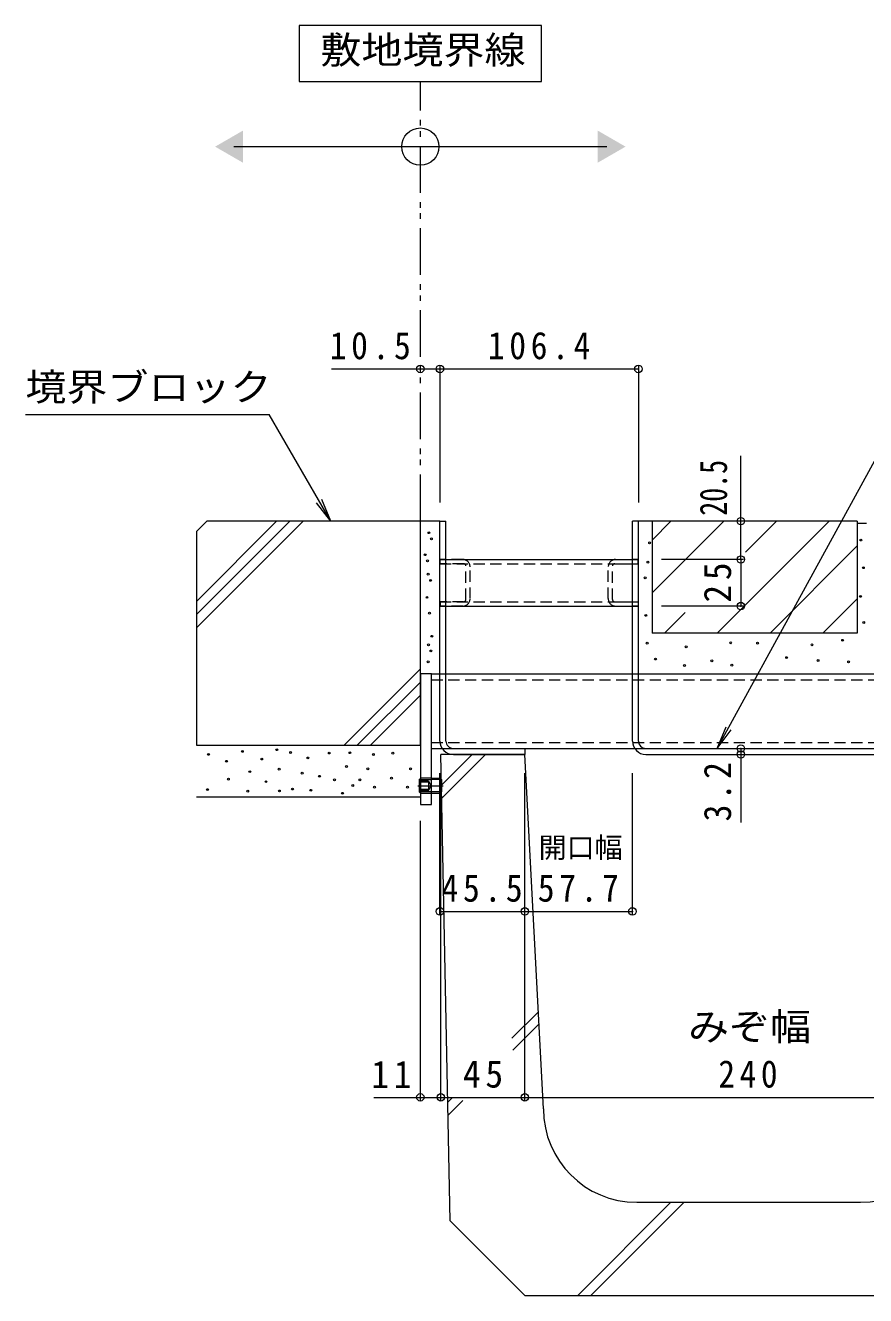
# Model space of a CAD drawing. Units: millimetres at full size, sheet at 1:5; some dimension numbers follow another scale. Extents: x -1680 to 1949, y -1318 to 1367.
# Drawn here: x 359 to 810, y -840 to -159 of the extents above; entities that cross this region are included whole.
import ezdxf
from ezdxf.enums import TextEntityAlignment as Align

# ---------------------------------------------------------------- set-up
doc = ezdxf.new("R2010")
doc.units = ezdxf.units.MM
doc.header["$LTSCALE"] = 5
doc.header["$PDMODE"] = 32
doc.header["$PDSIZE"] = 4
for name, pattern in [('CHAIN1', [8, 5, -1, 1, -1]), ('DASHED1', [1.8, 1.2, -0.6]), ('DOUBLE_CHAIN1', [8.8, 5, -1, 0.6, -0.6, 0.6, -1])]:
    doc.linetypes.add(name, pattern=pattern)
for name, color, linetype, lineweight in [('4-0_OUTLINE-0', 7, 'Continuous', 9), ('4-3_A_床ライン引きB', 7, 'DASHED1', 9), ('4-4_0108_天井情報・�', 7, 'Continuous', 9), ('4-5_0055_アルミ建具_', 7, 'Continuous', 9), ('4-E_10ﾎﾞﾙﾄ__2', 7, 'Continuous', 9), ('4-F_10ﾎﾞﾙﾄ__1', 6, 'Continuous', 5)]:
    doc.layers.add(name, color=color, linetype=linetype, lineweight=lineweight)
doc.styles.add('ＭＳ ゴシック', font='')
doc.styles.get('ＭＳ ゴシック').set_extended_font_data('MS Gothic')

msp = doc.modelspace()

# ---------------------------------------------------------------- linework, layer by layer
at = {"layer": '4-0_OUTLINE-0'}
for p, q in [((581.595, -424.783), (584.795, -424.783)), ((581.595, -542.583), (581.595, -424.783)), ((584.795, -542.583), (584.795, -424.783)), ((687.995, -424.783), (684.795, -424.783)), ((684.795, -542.583), (684.795, -424.783)), ((687.995, -542.583), (687.995, -424.783)), ((584.795, -445.283), (684.795, -445.283)), ((584.795, -470.283), (684.795, -470.283)), ((571.095, -506.583), (571.095, -576.583)), ((577.095, -506.583), (571.095, -506.583)), ((577.095, -506.583), (581.595, -506.583)), ((577.095, -576.583), (577.095, -506.583)), ((584.795, -506.583), (684.795, -506.583)), ((687.995, -506.583), (917.095, -506.583)), ((577.095, -546.583), (582.808, -546.583)), ((588.795, -546.583), (686.008, -546.583)), ((588.795, -549.783), (627.095, -549.783)), ((627.095, -546.583), (627.095, -549.783)), ((691.995, -546.583), (917.095, -546.583)), ((691.995, -549.783), (912.095, -549.783)), ((571.095, -576.583), (577.095, -576.583))]:
    msp.add_line(p, q, dxfattribs=at)
at = {"layer": '4-0_OUTLINE-0', "linetype": 'DASHED1'}
for p, q in [((584.795, -445.283), (581.595, -445.283)), ((581.595, -447.583), (687.995, -447.583)), ((684.795, -445.283), (687.995, -445.283)), ((581.595, -467.983), (687.995, -467.983)), ((584.795, -470.283), (581.595, -470.283)), ((684.795, -470.283), (687.995, -470.283)), ((577.095, -509.783), (917.095, -509.783)), ((581.595, -506.583), (584.795, -506.583)), ((684.795, -506.583), (687.995, -506.583)), ((577.095, -543.383), (917.095, -543.383)), ((582.808, -546.583), (588.795, -546.583)), ((686.008, -546.583), (691.995, -546.583))]:
    msp.add_line(p, q, dxfattribs=at)
at = {"layer": '4-0_OUTLINE-0', "color": 2}
for p, q in [((570.431, -563.283), (571.095, -562.619)), ((570.431, -563.283), (570.431, -569.883)), ((571.095, -563.283), (570.431, -563.283)), ((576.947, -562.583), (581.731, -562.583)), ((582.431, -563.283), (576.947, -563.283)), ((582.431, -563.283), (581.731, -562.583)), ((581.731, -562.583), (581.731, -570.583)), ((582.431, -563.283), (582.431, -569.883)), ((571.095, -570.547), (570.431, -569.883)), ((571.095, -569.883), (570.431, -569.883)), ((582.431, -569.883), (576.947, -569.883)), ((576.947, -570.583), (581.731, -570.583)), ((581.731, -570.583), (582.431, -569.883))]:
    msp.add_line(p, q, dxfattribs=at)
at = {"layer": '4-0_OUTLINE-0', "color": 2, "linetype": 'DASHED1'}
for p, q in [((575.431, -564.083), (570.431, -564.083)), ((575.431, -564.583), (570.431, -564.583)), ((571.131, -562.583), (571.095, -562.619)), ((571.095, -563.283), (576.947, -563.283)), ((571.131, -562.583), (571.131, -570.583)), ((576.947, -562.583), (571.131, -562.583)), ((575.431, -564.083), (576.874, -566.583)), ((575.431, -564.083), (575.431, -569.083)), ((575.431, -568.583), (570.431, -568.583)), ((575.431, -569.083), (570.431, -569.083)), ((576.947, -569.883), (571.095, -569.883)), ((571.131, -570.583), (571.095, -570.547)), ((571.131, -570.583), (576.947, -570.583)), ((575.431, -569.083), (576.874, -566.583))]:
    msp.add_line(p, q, dxfattribs=at)
at = {"layer": '4-0_OUTLINE-0', "color": 2, "linetype": 'CHAIN1'}
msp.add_line((569.726, -566.583), (583.406, -566.583), dxfattribs=at)
at = {"layer": '4-0_OUTLINE-0'}
for centre, radius in [((588.795, -542.583), 7.2), ((588.795, -542.583), 4), ((691.995, -542.583), 7.2), ((691.995, -542.583), 4)]:
    msp.add_arc(centre, radius, 180, 270, dxfattribs=at)
at = {"layer": '4-3_A_床ライン引きB'}
for p, q in [((581.795, -447.583), (581.795, -445.283)), ((581.795, -445.283), (584.795, -445.283)), ((584.795, -447.583), (581.795, -447.583)), ((593.795, -445.283), (584.795, -445.283)), ((594.295, -447.583), (584.795, -447.583)), ((595.495, -466.783), (595.495, -448.783)), ((674.095, -466.783), (674.095, -448.783)), ((675.295, -447.583), (684.795, -447.583)), ((675.795, -445.283), (684.795, -445.283)), ((687.795, -445.283), (684.795, -445.283)), ((684.795, -447.583), (687.795, -447.583)), ((687.795, -447.583), (687.795, -445.283)), ((597.795, -466.283), (597.795, -449.283)), ((671.795, -466.283), (671.795, -449.283)), ((581.795, -467.983), (581.795, -470.283)), ((584.795, -467.983), (581.795, -467.983)), ((594.295, -467.983), (584.795, -467.983)), ((675.295, -467.983), (684.795, -467.983)), ((684.795, -467.983), (687.795, -467.983)), ((687.795, -467.983), (687.795, -470.283)), ((581.795, -470.283), (584.795, -470.283)), ((593.795, -470.283), (584.795, -470.283)), ((675.795, -470.283), (684.795, -470.283)), ((687.795, -470.283), (684.795, -470.283))]:
    msp.add_line(p, q, dxfattribs=at)
for centre, radius, start, end in [((593.795, -449.283), 4, 0, 90), ((594.295, -448.783), 1.2, 0, 90), ((675.795, -449.283), 4, 90, 180), ((675.295, -448.783), 1.2, 90, 180), ((593.795, -466.283), 4, 270, 0), ((594.295, -466.783), 1.2, 270, 0), ((675.795, -466.283), 4, 180, 270), ((675.295, -466.783), 1.2, 180, 270)]:
    msp.add_arc(centre, radius, start, end, dxfattribs=at)
at = {"layer": '4-4_0108_天井情報・�'}
for p, q in [((523.512, -343.199), (687.995, -343.199)), ((581.595, -341.699), (581.595, -414.783)), ((687.995, -341.699), (687.995, -414.783)), ((742.895, -424.783), (742.895, -389.834)), ((742.895, -445.283), (742.895, -424.783)), ((744.395, -445.283), (700.295, -445.283)), ((742.895, -445.283), (742.895, -470.283)), ((744.395, -470.283), (700.295, -470.283)), ((742.895, -546.583), (742.895, -586.29)), ((581.595, -635.41), (581.595, -559.783)), ((582.095, -735.045), (582.095, -559.783)), ((627.095, -735.045), (627.095, -559.783)), ((684.795, -635.41), (684.795, -559.783)), ((571.095, -735.045), (571.095, -585.283)), ((581.595, -633.91), (627.095, -633.91)), ((627.095, -633.91), (684.795, -633.91)), ((546.187, -733.545), (627.095, -733.545)), ((627.095, -733.545), (867.095, -733.545))]:
    msp.add_line(p, q, dxfattribs=at)
for p in [(571.095, -343.199), (581.595, -343.199), (687.995, -343.199), (742.895, -424.783), (742.895, -445.283), (742.895, -470.283), (742.895, -546.583), (742.895, -549.783), (581.595, -633.91), (627.095, -633.91), (684.795, -633.91), (571.095, -733.545), (582.095, -733.545), (627.095, -733.545)]:
    msp.add_point(p, dxfattribs=at)
at = {"layer": '4-5_0055_アルミ建具_', "color": 2, "linetype": 'DOUBLE_CHAIN1'}
msp.add_line((571.095, -424.783), (571.095, -189.098), dxfattribs=at)
at = {"layer": '4-5_0055_アルミ建具_'}
for p, q in [((471.095, -224.076), (671.095, -224.076)), ((730.174, -546.583), (890.11, -254.499)), ((359.376, -367.615), (490.113, -367.615)), ((523.119, -424.783), (490.113, -367.615)), ((523.119, -424.783), (515.509, -414.866)), ((523.119, -424.783), (518.335, -413.235)), ((730.174, -546.583), (734.957, -535.035)), ((730.174, -546.583), (737.783, -536.666))]:
    msp.add_line(p, q, dxfattribs=at)
msp.add_lwpolyline([(506.095, -189.098), (636.095, -189.098), (636.095, -159.098), (506.095, -159.098)], close=True, dxfattribs=at)
msp.add_circle((571.095, -224.076), 10, dxfattribs=at)
for points in [[(476.095, -215.415), (476.095, -232.736), (461.095, -224.076)], [(666.095, -215.415), (666.095, -232.736), (681.095, -224.076)]]:
    msp.add_solid(points, dxfattribs=at)
at = {"layer": '4-E_10ﾎﾞﾙﾄ__2', "color": 2}
for p, q in [((451.095, -430.246), (456.558, -424.783)), ((451.095, -467.762), (494.073, -424.783)), ((451.095, -474.833), (501.144, -424.783)), ((451.095, -481.904), (508.215, -424.783)), ((581.595, -424.783), (456.558, -424.783)), ((695.295, -424.783), (687.995, -424.783)), ((805.295, -424.783), (695.295, -424.783)), ((695.295, -434.931), (705.442, -424.783)), ((695.295, -424.783), (695.295, -484.783)), ((695.295, -463.215), (733.726, -424.783)), ((730.295, -484.783), (790.295, -424.783)), ((762.011, -424.783), (745.346, -441.448)), ((805.295, -424.783), (805.295, -484.783)), ((805.295, -425.783), (810.295, -425.783)), ((451.095, -430.246), (451.095, -544.783)), ((758.579, -484.783), (805.295, -438.068)), ((786.864, -484.783), (805.295, -466.352)), ((702.011, -484.783), (713.031, -473.763)), ((805.295, -484.783), (695.295, -484.783)), ((530.223, -544.783), (571.095, -503.911)), ((537.294, -544.783), (571.095, -510.983)), ((544.365, -544.783), (571.095, -518.054)), ((451.095, -572.561), (571.095, -572.561))]:
    msp.add_line(p, q, dxfattribs=at)
msp.add_lwpolyline([(451.095, -544.783), (571.095, -544.783), (571.095, -424.783)], dxfattribs=at)
at = {"layer": '4-E_10ﾎﾞﾙﾄ__2'}
for centre in [(575.713, -430.956), (577.017, -434.217), (807.27, -434.892), (573.65, -442.744), (694.026, -436.402), (574.954, -446.005), (693.129, -446.789), (808.599, -449.697), (575.318, -453.223), (576.622, -456.484), (691.581, -455.112), (574.665, -465.615), (807.08, -465.072), (575.97, -474.093), (691.968, -475.244), (808.789, -479.118), (577.274, -486.485), (692.742, -490.149), (737.457, -489.955), (751.916, -490.187), (797.465, -488.6), (575.418, -491.075), (576.723, -494.336), (713.648, -492.084), (781.052, -490.993), (575.318, -500.18), (697.194, -498.666), (712.719, -502.098), (727.392, -499.634), (738.038, -501.957), (767.461, -497.892), (784.302, -499.44), (800.698, -500.152), (457.54, -549.746), (475.704, -548.13), (494.21, -547.236), (501.562, -548.768), (510.84, -551.681), (522.3, -549.015), (533.365, -548.863), (545.919, -549.817), (556.32, -549.146), (467.162, -553.444), (486.048, -552.234), (495.465, -557.66), (531.509, -556.202), (542.956, -557.515), (565.906, -557.497), (468.174, -562.998), (479.69, -559.012), (488.358, -564.372), (507.708, -559.843), (517.049, -561.48), (525.041, -563.442), (538.737, -563.442), (555.656, -562.527), (457.007, -568.63), (478.551, -569.515), (495.529, -569.349), (502.54, -568.333), (512.367, -569.009), (529.337, -570.602), (534.823, -566.377), (546.563, -567.355), (564.172, -567.355)]:
    msp.add_circle(centre, 0.5, dxfattribs=at)
at = {"layer": '4-F_10ﾎﾞﾙﾄ__1'}
for p, q in [((627.095, -549.783), (582.095, -549.783)), ((587.095, -799.783), (582.095, -549.783)), ((582.426, -566.311), (598.953, -549.783)), ((582.564, -573.243), (606.024, -549.783)), ((637.095, -739.783), (627.095, -549.783)), ((620.19, -701.788), (634.35, -687.628)), ((620.732, -708.317), (634.703, -694.345)), ((585.822, -736.155), (587.961, -734.017)), ((585.961, -743.088), (593.792, -735.257)), ((655.436, -839.783), (705.436, -789.783)), ((662.507, -839.783), (712.507, -789.783)), ((687.095, -789.783), (807.095, -789.783)), ((627.095, -839.783), (587.095, -799.783)), ((627.095, -839.783), (867.095, -839.783))]:
    msp.add_line(p, q, dxfattribs=at)
for centre, start, end in [((687.095, -739.783), 180, 270), ((807.095, -739.783), 270, 0)]:
    msp.add_arc(centre, 50, start, end, dxfattribs=at)

# ---------------------------------------------------------------- texts
at = {"layer": '4-4_0108_天井情報・�', "color": 2, "style": 'ＭＳ ゴシック', "width": 0.75}
msp.add_text('20.5', height=14.66, rotation=90, dxfattribs=at).set_placement((739.895, -421.858), align=Align.BOTTOM_LEFT)
at = {"layer": '4-4_0108_天井情報・�', "color": 2, "style": 'ＭＳ ゴシック'}
msp.add_text('開口幅', height=11, dxfattribs=at).set_placement((634.522, -608.482), align=Align.BOTTOM_LEFT)
at = {"layer": '4-4_0108_天井情報・�', "color": 2, "style": 'ＭＳ ゴシック', "width": 1.1}
msp.add_text('みぞ幅', height=14.66, dxfattribs=at).set_placement((714.595, -707.405), align=Align.BOTTOM_LEFT)
at = {"layer": '4-4_0108_天井情報・�', "color": 2, "char_height": 14.66, "attachment_point": 7, "style": 'ＭＳ ゴシック'}
for s, insert in [('\\T1.28;\\W0.9;10.5', (522.525, -338.199)), ('\\T1.28;\\W0.9;106.4', (607.295, -338.199)), ('\\T1.28;\\W0.9;45.5', (582.47, -628.91)), ('\\T1.28;\\W0.9;57.7', (634.07, -628.91)), ('\\T1.27;\\W0.95;11', (544.837, -728.545)), ('\\T1.27;\\W0.95;45', (593.97, -728.545)), ('\\T1.27;\\W0.9;240', (730.845, -728.545))]:
    msp.add_mtext(s, dxfattribs=dict(at, insert=insert))
at = {"layer": '4-4_0108_天井情報・�', "color": 2, "char_height": 14.66, "attachment_point": 7, "rotation": 90, "style": 'ＭＳ ゴシック'}
for s, insert in [('\\T1.27;\\W0.95;25', (737.895, -468.408)), ('\\T1.27;\\W0.9;3.2', (737.895, -585.673))]:
    msp.add_mtext(s, dxfattribs=dict(at, insert=insert))
at = {"layer": '4-5_0055_アルミ建具_', "color": 2, "style": 'ＭＳ ゴシック', "width": 1.1}
for s, p in [('敷地境界線', (517.517, -183.998)), ('境界ブロック', (359.376, -364.615))]:
    msp.add_text(s, height=14.66, dxfattribs=at).set_placement(p, align=Align.BOTTOM_LEFT)

doc.saveas('drawing.dxf')
